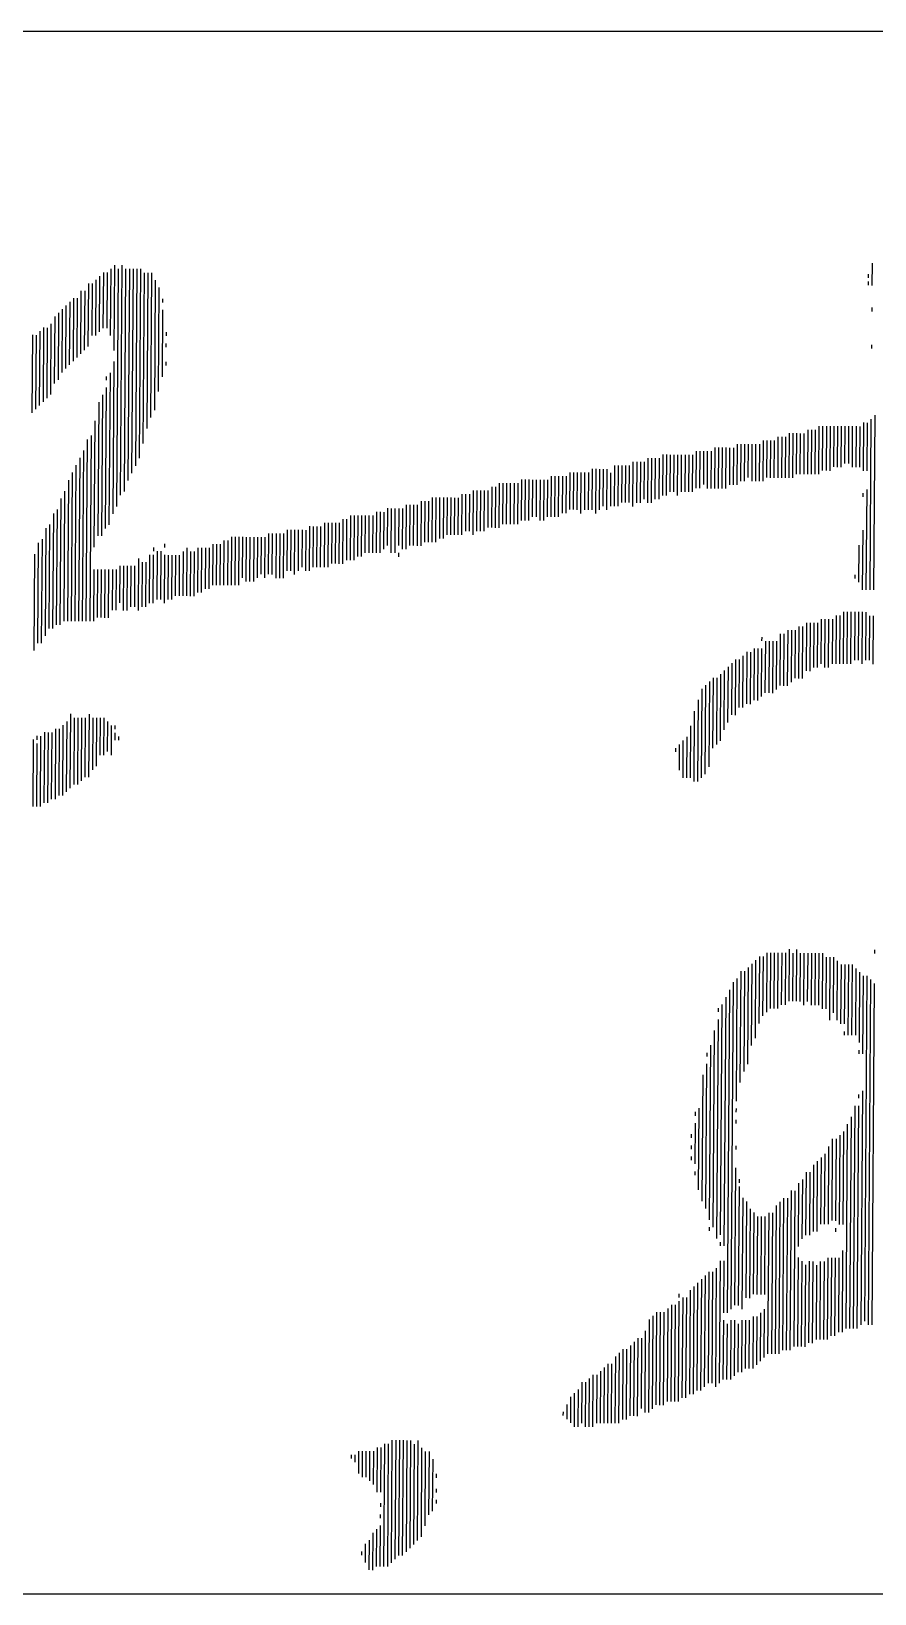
# Model space of a CAD drawing. Extents: x 1738711 to 2346805, y 1189731 to 2516152.
# Drawn here: x 2020571 to 2021056, y 1655109 to 1656009 of the extents above; entities that cross this region are included whole.
import ezdxf
from ezdxf.enums import TextEntityAlignment as Align

# ---------------------------------------------------------------- set-up
doc = ezdxf.new("R2010")
doc.units = 0
doc.header["$LTSCALE"] = 1000
doc.header["$MEASUREMENT"] = 0
doc.layers.add('TK', color=4, linetype='Continuous')
doc.layers.add('签名', color=2, linetype='Continuous')
doc.styles.add('宋体', font='SIMSUN.TTF', dxfattribs={"width": 0.75})

# ---------------------------------------------------------------- blocks, each defined once
blk = doc.blocks.new('hjashrtahreahe')
at = {"layer": 'TK', "color": 7}
for p, q in [((76600, 2800), (83100, 2800)), ((76600, 2200), (83100, 2200))]:
    blk.add_line(p, q, dxfattribs=at)
at = {"layer": 'TK', "style": '宋体', "width": 0.75}
for tag, height, p in [('项目负责人', 350, (6002.88, 57088.65)), ('专业负责人', 350, (6002.88, 56223.66)), ('设计人', 350, (6002.88, 55419.43)), ('版号1', 250, (77303.87, 22193.36)), ('时间1', 250, (82405.29, 22193.36)), ('版号2', 250, (77303.87, 21593.36)), ('时间2', 250, (82405.29, 21593.36)), ('版号3', 250, (77303.87, 20993.36)), ('时间3', 250, (82405.29, 20993.36)), ('建筑会签', 0.0001, (78977.88, 2403.16)), ('电气会签', 0.0001, (82127.88, 2403.16)), ('结构会签', 0.0001, (78977.88, 1803.16)), ('暖通会签', 0.0001, (82127.88, 1803.16)), ('给排水会签', 0.0001, (78977.88, 1249.52)), ('智能化会签', 0.0001, (82127.88, 1249.52))]:
    blk.add_attdef(tag, text='', height=height, dxfattribs=at).set_placement(p, align=Align.CENTER)
for tag, p in [('合作设计单位', (80815.88, 48985.89)), ('版号说明1', (79853.88, 22318.17)), ('版号说明2', (79853.88, 21718.17)), ('版号说明3', (79853.88, 21118.17)), ('浙江绿储科技有限公司', (80545.18, 16035.89)), ('百兆瓦级集中式熔盐储能关键', (80545.18, 14953.21)), ('设备研发及制造基地项目', (80545.18, 14603.3)), ('1#研发楼', (80545.18, 13635.89)), ('图名', (80545.18, 12435.89)), ('工程编号', (78977.88, 11460.89)), ('子项编号', (82127.88, 11460.89)), ('建筑', (78977.88, 10710.89)), ('图号', (82127.88, 10710.89)), ('施工图', (78977.88, 9960.89)), ('2023.03', (82127.88, 9960.89)), ('审定', (79352.88, 8460.89)), ('审核', (79352.88, 7710.89)), ('工程负责', (79352.88, 6960.89)), ('专业负责', (79352.88, 6210.89)), ('设计', (79352.88, 5460.89)), ('制图', (79352.88, 4710.89)), ('校对', (79352.88, 3960.89))]:
    blk.add_attdef(tag, text='', height=250, dxfattribs=at).set_placement(p, align=Align.MIDDLE_CENTER)
blk = doc.blocks.new('A$C579C72A4')
for p, q in [((739.87, 765.05), (739.64, 732.97)), ((742.02, 767.17), (741.79, 735.09)), ((744.16, 767.15), (743.93, 735.08)), ((746.32, 769.28), (746.04, 730.79)), ((748.47, 771.4), (748.12, 722.22)), ((750.59, 769.25), (749.61, 632.39)), ((752.75, 771.37), (751.79, 638.79)), ((754.87, 769.22), (753.95, 640.91)), ((757.01, 769.2), (756.13, 647.31)), ((759.15, 769.18), (758.3, 651.58)), ((761.28, 769.17), (760.47, 655.84)), ((763.42, 769.15), (762.64, 660.1)), ((765.55, 767), (764.84, 668.64)), ((767.68, 766.98), (767.04, 677.17)), ((769.82, 766.97), (769.22, 683.57)), ((1182.54, 766.13), (1182.52, 764)), ((1184.72, 772.53), (1184.63, 759.7)), ((729.12, 756.57), (728.86, 720.22)), ((731.26, 756.55), (731.01, 722.34)), ((733.42, 760.82), (733.16, 724.46)), ((735.56, 760.8), (735.35, 730.86)), ((737.72, 762.92), (737.49, 730.85)), ((771.93, 762.68), (771.39, 687.83)), ((774.04, 758.38), (773.61, 698.51)), ((1182.51, 761.86), (1182.49, 759.72)), ((720.5, 748.08), (720.24, 711.73)), ((722.66, 750.2), (722.39, 713.85)), ((724.81, 752.32), (724.55, 715.97)), ((726.95, 752.31), (726.7, 718.1)), ((776.13, 751.95), (776.11, 749.82)), ((714.04, 741.71), (713.76, 703.22)), ((716.19, 743.83), (715.92, 705.34)), ((718.35, 745.96), (718.09, 709.6)), ((776.08, 745.54), (775.81, 707.05)), ((1184.54, 746.87), (1184.52, 744.73)), ((701.13, 731.11), (700.81, 686.2)), ((703.27, 731.09), (702.96, 688.33)), ((705.43, 733.22), (705.12, 690.45)), ((707.58, 735.34), (707.27, 692.57)), ((709.72, 735.33), (709.43, 694.7)), ((711.87, 737.45), (711.58, 696.82)), ((778.13, 732.69), (778.11, 730.56)), ((778.08, 726.28), (778.07, 724.14)), ((1184.38, 725.49), (1184.37, 723.35)), ((748.07, 715.8), (747.44, 628.13)), ((778.01, 715.59), (777.99, 713.45)), ((743.73, 707.28), (743.72, 705.14)), ((745.88, 709.4), (745.25, 621.73)), ((741.52, 696.6), (740.93, 615.35)), ((743.68, 700.87), (743.1, 619.61)), ((739.35, 692.34), (738.79, 615.36)), ((1186.23, 684.85), (1185.51, 584.34)), ((737.13, 681.67), (736.61, 608.96)), ((1147.68, 676.57), (1147.49, 650.91)), ((1149.82, 676.55), (1149.63, 650.89)), ((1151.95, 676.54), (1151.77, 650.88)), ((1154.11, 678.66), (1153.91, 650.86)), ((1156.25, 678.65), (1156.06, 652.99)), ((1158.39, 678.63), (1158.2, 652.97)), ((1160.52, 678.62), (1160.34, 652.96)), ((1162.66, 678.6), (1162.49, 655.08)), ((1164.8, 678.58), (1164.63, 655.06)), ((1166.94, 678.57), (1166.77, 655.05)), ((1169.08, 678.55), (1168.92, 657.17)), ((1171.22, 678.54), (1171.06, 657.15)), ((1173.35, 678.52), (1173.18, 655)), ((1175.49, 678.51), (1175.32, 654.99)), ((1177.63, 678.49), (1177.46, 654.97)), ((1179.78, 680.62), (1179.58, 652.82)), ((1181.92, 680.6), (1181.72, 652.8)), ((1184.08, 682.72), (1183.37, 584.36)), ((732.78, 671.01), (732.02, 566.23)), ((734.93, 673.13), (734.16, 566.21)), ((1094.14, 666.26), (1093.97, 642.74)), ((1096.28, 666.25), (1096.11, 642.73)), ((1098.42, 666.23), (1098.25, 642.71)), ((1100.56, 666.22), (1100.39, 642.7)), ((1102.7, 666.2), (1102.54, 644.82)), ((1104.83, 666.19), (1104.68, 644.8)), ((1106.99, 668.31), (1106.82, 644.79)), ((1109.13, 668.29), (1108.97, 646.91)), ((1111.26, 668.28), (1111.11, 646.89)), ((1113.4, 668.26), (1113.26, 649.02)), ((1115.54, 668.25), (1115.39, 646.86)), ((1117.68, 668.23), (1117.53, 646.85)), ((1119.82, 668.22), (1119.66, 646.83)), ((1121.97, 670.34), (1121.8, 646.82)), ((1124.11, 670.32), (1123.96, 648.94)), ((1126.25, 670.31), (1126.09, 648.93)), ((1128.39, 670.29), (1128.23, 648.91)), ((1130.54, 672.42), (1130.37, 648.89)), ((1132.68, 672.4), (1132.51, 648.88)), ((1134.82, 672.39), (1134.65, 648.86)), ((1136.97, 674.51), (1136.79, 648.85)), ((1139.11, 674.49), (1138.92, 648.83)), ((1141.25, 674.48), (1141.08, 650.96)), ((1143.39, 674.46), (1143.22, 650.94)), ((1145.52, 674.45), (1145.35, 650.92)), ((728.42, 660.34), (727.75, 566.26)), ((730.59, 664.61), (729.88, 566.24)), ((1047.04, 658.05), (1046.85, 632.39)), ((1049.18, 658.03), (1049.01, 634.51)), ((1051.31, 658.02), (1051.14, 634.5)), ((1053.45, 658), (1053.3, 636.62)), ((1055.61, 660.13), (1055.42, 634.47)), ((1057.74, 660.11), (1057.56, 634.45)), ((1059.88, 660.09), (1059.71, 636.57)), ((1062.02, 660.08), (1061.85, 636.56)), ((1064.17, 662.2), (1064.01, 638.68)), ((1066.31, 662.19), (1066.14, 638.66)), ((1068.45, 662.17), (1068.3, 640.79)), ((1070.59, 662.16), (1070.44, 640.77)), ((1072.73, 662.14), (1072.56, 638.62)), ((1074.87, 662.13), (1074.71, 640.74)), ((1077, 662.11), (1076.85, 640.73)), ((1079.14, 662.09), (1078.99, 640.71)), ((1081.28, 662.08), (1081.13, 640.7)), ((1083.44, 664.2), (1083.28, 642.82)), ((1085.57, 664.19), (1085.42, 642.8)), ((1087.71, 664.17), (1087.57, 644.93)), ((1089.85, 664.16), (1089.7, 642.77)), ((1091.99, 664.14), (1091.83, 642.76)), ((724.09, 651.82), (723.47, 566.29)), ((726.25, 656.08), (725.61, 566.27)), ((999.93, 649.83), (999.76, 626.31)), ((1002.07, 649.82), (1001.9, 626.3)), ((1004.21, 649.8), (1004.04, 626.28)), ((1006.35, 649.79), (1006.19, 628.4)), ((1008.49, 649.77), (1008.33, 628.39)), ((1010.64, 651.9), (1010.48, 630.51)), ((1012.78, 651.88), (1012.62, 630.5)), ((1014.92, 651.86), (1014.76, 630.48)), ((1017.05, 651.85), (1016.88, 628.33)), ((1019.19, 651.83), (1019.04, 630.45)), ((1021.33, 651.82), (1021.18, 630.44)), ((1023.48, 653.94), (1023.32, 630.42)), ((1025.62, 653.93), (1025.44, 628.27)), ((1027.76, 653.91), (1027.59, 630.39)), ((1029.9, 653.9), (1029.75, 632.51)), ((1032.04, 653.88), (1031.87, 630.36)), ((1034.16, 651.73), (1034.02, 632.48)), ((1036.33, 655.99), (1036.16, 632.47)), ((1038.47, 655.97), (1038.3, 632.45)), ((1040.61, 655.96), (1040.45, 634.57)), ((1042.75, 655.94), (1042.59, 634.56)), ((1044.88, 655.93), (1044.73, 634.54)), ((719.73, 641.16), (719.19, 566.32)), ((721.92, 647.56), (721.33, 566.3)), ((948.53, 639.51), (948.37, 615.99)), ((950.67, 639.5), (950.52, 618.11)), ((952.81, 639.48), (952.66, 618.1)), ((954.97, 641.6), (954.78, 615.94)), ((957.1, 641.59), (956.93, 618.07)), ((959.24, 641.57), (959.07, 618.05)), ((961.38, 641.56), (961.21, 618.04)), ((963.52, 641.54), (963.36, 620.16)), ((965.67, 643.67), (965.5, 620.14)), ((967.81, 643.65), (967.64, 620.13)), ((969.96, 645.77), (969.78, 620.11)), ((972.1, 645.76), (971.93, 622.24)), ((974.24, 645.74), (974.07, 622.22)), ((976.38, 645.73), (976.21, 622.21)), ((978.52, 645.71), (978.35, 622.19)), ((980.66, 645.7), (980.49, 622.17)), ((982.81, 647.82), (982.64, 624.3)), ((984.95, 647.8), (984.78, 624.28)), ((987.09, 647.79), (986.92, 624.27)), ((989.22, 647.77), (989.07, 626.39)), ((991.36, 647.76), (991.21, 626.37)), ((993.5, 647.74), (993.33, 624.22)), ((995.64, 647.73), (995.47, 624.2)), ((997.78, 647.71), (997.62, 626.33)), ((1179.49, 639.99), (1179.48, 637.85)), ((1181.64, 642.11), (1181.23, 584.37)), ((715.38, 630.5), (714.9, 564.21)), ((717.56, 636.9), (717.04, 564.2)), ((905.71, 631.27), (905.55, 609.88)), ((907.84, 631.25), (907.66, 605.59)), ((909.98, 631.24), (909.8, 605.58)), ((912.12, 631.22), (911.97, 609.84)), ((914.26, 631.21), (914.09, 607.68)), ((916.41, 633.33), (916.23, 607.67)), ((918.55, 633.31), (918.38, 609.79)), ((920.69, 633.3), (920.52, 609.78)), ((922.83, 633.28), (922.66, 609.76)), ((924.98, 635.41), (924.8, 609.74)), ((927.12, 635.39), (926.95, 611.87)), ((929.26, 635.37), (929.09, 611.85)), ((931.41, 637.5), (931.23, 611.84)), ((933.55, 637.48), (933.37, 611.82)), ((935.69, 637.47), (935.52, 613.94)), ((937.83, 637.45), (937.66, 613.93)), ((939.97, 637.44), (939.81, 616.05)), ((942.1, 637.42), (941.95, 616.04)), ((944.24, 637.4), (944.09, 616.02)), ((946.38, 637.39), (946.23, 616.01)), ((711.04, 621.98), (710.61, 562.1)), ((713.22, 628.38), (712.75, 562.09)), ((869.29, 622.98), (869.11, 597.32)), ((871.43, 622.96), (871.25, 597.3)), ((873.57, 622.94), (873.4, 599.42)), ((875.71, 622.93), (875.54, 599.41)), ((877.85, 622.91), (877.68, 599.39)), ((880, 625.04), (879.81, 599.38)), ((882.14, 625.02), (881.97, 601.5)), ((884.29, 627.14), (884.11, 601.48)), ((886.43, 627.13), (886.25, 601.47)), ((888.57, 627.11), (888.4, 603.59)), ((890.71, 627.1), (890.54, 603.58)), ((892.85, 627.08), (892.69, 605.7)), ((894.98, 627.07), (894.83, 605.68)), ((897.12, 627.05), (896.97, 605.67)), ((899.28, 629.17), (899.11, 605.65)), ((901.41, 629.16), (901.24, 605.64)), ((903.55, 629.14), (903.4, 607.76)), ((706.7, 613.45), (706.27, 553.58)), ((708.89, 619.85), (708.44, 557.84)), ((811.48, 612.7), (811.3, 587.04)), ((813.62, 612.68), (813.43, 587.02)), ((815.77, 614.81), (815.57, 587.01)), ((817.91, 614.79), (817.71, 586.99)), ((820.05, 614.78), (819.85, 586.98)), ((822.19, 614.76), (822.02, 591.24)), ((824.33, 614.75), (824.14, 589.09)), ((826.46, 614.73), (826.28, 589.07)), ((828.6, 614.72), (828.42, 589.05)), ((830.74, 614.7), (830.57, 591.18)), ((832.88, 614.68), (832.73, 593.3)), ((835.02, 614.67), (834.85, 591.15)), ((837.17, 616.79), (837, 593.27)), ((839.31, 616.78), (839.14, 593.25)), ((841.45, 616.76), (841.26, 591.1)), ((843.59, 616.75), (843.4, 591.09)), ((845.72, 616.73), (845.54, 591.07)), ((847.88, 618.85), (847.71, 595.33)), ((850.02, 618.84), (849.85, 595.32)), ((852.16, 618.82), (851.97, 593.16)), ((854.29, 618.81), (854.12, 595.29)), ((856.43, 618.79), (856.28, 597.41)), ((858.57, 618.78), (858.4, 595.25)), ((860.72, 620.9), (860.54, 595.24)), ((862.86, 620.88), (862.69, 597.36)), ((865, 620.87), (864.83, 597.35)), ((867.14, 620.85), (866.97, 597.33)), ((1179.34, 618.6), (1179.09, 584.39)), ((702.36, 604.93), (701.96, 549.34)), ((704.55, 611.33), (704.13, 553.6)), ((768.65, 604.45), (768.45, 576.66)), ((770.79, 604.44), (770.59, 576.64)), ((770.82, 608.72), (770.81, 606.58)), ((772.94, 606.56), (772.74, 578.76)), ((775.08, 606.55), (774.88, 578.75)), ((777.21, 604.39), (777, 576.59)), ((777.25, 610.81), (777.24, 608.67)), ((779.34, 604.38), (779.16, 578.72)), ((781.48, 604.36), (781.3, 578.7)), ((783.62, 604.35), (783.45, 580.83)), ((785.76, 604.33), (785.59, 580.81)), ((787.91, 606.45), (787.73, 580.79)), ((790.07, 608.58), (789.87, 580.78)), ((792.19, 606.42), (792, 580.76)), ((794.33, 606.41), (794.14, 580.75)), ((796.48, 608.53), (796.3, 582.87)), ((798.62, 608.52), (798.43, 582.86)), ((800.76, 608.5), (800.59, 584.98)), ((802.9, 608.48), (802.73, 584.96)), ((805.05, 610.61), (804.88, 587.09)), ((807.19, 610.59), (807.02, 587.07)), ((809.33, 610.58), (809.16, 587.06)), ((911.94, 605.56), (911.92, 603.42)), ((1177.14, 610.07), (1176.98, 588.68)), ((736.51, 596.13), (736.3, 566.2)), ((738.65, 596.12), (738.45, 568.32)), ((740.79, 596.1), (740.59, 568.3)), ((742.93, 596.09), (742.73, 568.29)), ((745.07, 596.07), (744.87, 568.27)), ((747.21, 596.06), (747.04, 572.53)), ((749.35, 596.04), (749.18, 572.52)), ((751.5, 598.16), (751.34, 576.78)), ((753.64, 598.15), (753.45, 572.49)), ((755.78, 598.13), (755.59, 572.47)), ((757.91, 598.12), (757.74, 574.59)), ((760.05, 598.1), (759.88, 574.58)), ((762.22, 602.36), (762.01, 572.43)), ((764.34, 600.21), (764.16, 574.55)), ((766.48, 600.19), (766.3, 574.53)), ((1174.88, 592.97), (1174.86, 590.84)), ((1155.45, 567.45), (1155.26, 541.79)), ((1157.58, 567.44), (1157.38, 539.64)), ((1159.72, 567.42), (1159.52, 539.62)), ((1161.86, 567.41), (1161.68, 541.75)), ((1164.01, 569.53), (1163.81, 541.73)), ((1166.15, 569.51), (1165.95, 541.72)), ((1168.31, 571.64), (1168.09, 541.7)), ((1170.44, 571.62), (1170.23, 541.68)), ((1172.58, 571.61), (1172.37, 541.67)), ((1174.72, 571.59), (1174.52, 543.79)), ((1176.86, 571.57), (1176.66, 543.78)), ((1179, 571.56), (1178.78, 541.62)), ((1181.14, 571.54), (1180.94, 543.75)), ((1183.26, 569.39), (1183.07, 543.73)), ((1185.4, 569.37), (1185.2, 541.58)), ((1131.86, 559.07), (1131.65, 529.13)), ((1134, 559.05), (1133.78, 529.12)), ((1136.15, 561.18), (1135.92, 529.1)), ((1138.29, 561.16), (1138.08, 531.22)), ((1140.43, 561.15), (1140.23, 533.35)), ((1142.58, 563.27), (1142.37, 533.33)), ((1144.72, 563.25), (1144.51, 533.32)), ((1146.88, 565.38), (1146.68, 537.58)), ((1149.02, 565.36), (1148.81, 537.56)), ((1151.15, 565.34), (1150.97, 539.68)), ((1153.29, 565.33), (1153.11, 539.67)), ((1116.83, 550.62), (1116.62, 520.69)), ((1118.97, 550.61), (1118.75, 520.67)), ((1121.11, 550.59), (1120.91, 522.79)), ((1121.16, 557.01), (1121.14, 554.87)), ((1123.28, 554.85), (1123.06, 524.92)), ((1125.42, 554.84), (1125.2, 524.9)), ((1127.55, 554.82), (1127.34, 524.89)), ((1129.69, 554.81), (1129.49, 527.01)), ((1101.79, 540.04), (1101.56, 507.96)), ((1103.94, 542.16), (1103.72, 512.23)), ((1106.09, 544.28), (1105.86, 512.21)), ((1108.23, 544.27), (1108.03, 516.47)), ((1110.39, 546.39), (1110.17, 516.46)), ((1112.54, 548.52), (1112.32, 518.58)), ((1114.68, 548.5), (1114.46, 518.56)), ((1091.03, 531.56), (1090.68, 482.38)), ((1093.19, 533.69), (1092.89, 493.06)), ((1095.33, 533.67), (1095.05, 495.18)), ((1097.48, 535.79), (1097.2, 497.3)), ((1099.63, 537.92), (1099.39, 503.7)), ((1086.73, 527.32), (1086.36, 476)), ((1088.88, 529.44), (1088.51, 478.12)), ((1082.36, 514.52), (1082.06, 473.89)), ((1084.54, 520.92), (1084.2, 473.87)), ((714.47, 504.34), (714.18, 463.71)), ((716.61, 504.32), (716.33, 465.83)), ((718.76, 506.45), (718.47, 465.82)), ((720.91, 508.57), (720.62, 467.94)), ((723.08, 512.83), (722.78, 470.06)), ((725.21, 510.68), (724.93, 472.19)), ((727.35, 510.66), (727.07, 472.17)), ((729.48, 510.64), (729.22, 474.29)), ((731.62, 510.63), (731.38, 476.42)), ((733.78, 512.75), (733.51, 476.4)), ((735.9, 510.6), (735.68, 480.66)), ((738.04, 510.58), (737.84, 482.78)), ((740.18, 510.57), (740.02, 489.18)), ((742.31, 510.55), (742.16, 489.17)), ((744.44, 508.4), (744.31, 491.29)), ((746.56, 506.24), (746.44, 489.14)), ((748.7, 506.23), (748.68, 504.09)), ((1080.16, 505.98), (1079.94, 476.04)), ((701.59, 498.02), (701.32, 459.52)), ((703.72, 495.86), (703.45, 459.51)), ((703.75, 500.14), (703.73, 498)), ((705.88, 500.12), (705.59, 459.49)), ((708.04, 502.25), (707.75, 461.62)), ((710.18, 502.23), (709.88, 461.6)), ((712.32, 502.21), (712.04, 463.72)), ((748.67, 501.95), (748.64, 497.68)), ((750.79, 499.8), (750.77, 497.66)), ((1073.66, 495.33), (1073.56, 480.37)), ((1075.82, 497.46), (1075.66, 476.07)), ((1077.97, 499.58), (1077.8, 476.06)), ((1071.51, 493.21), (1071.5, 491.07)), ((1117.68, 370.99), (1117.35, 326.08)), ((1119.83, 373.11), (1119.55, 334.62)), ((1121.97, 373.09), (1121.72, 338.88)), ((1124.12, 375.22), (1123.88, 341)), ((1126.26, 375.2), (1126.03, 343.13)), ((1128.4, 375.19), (1128.17, 343.11)), ((1130.54, 375.17), (1130.31, 343.1)), ((1132.68, 375.16), (1132.46, 345.22)), ((1134.81, 375.14), (1134.6, 345.2)), ((1136.97, 377.26), (1136.75, 347.33)), ((1139.09, 375.11), (1138.89, 347.31)), ((1141.24, 377.23), (1141.03, 347.3)), ((1143.37, 375.08), (1143.17, 347.28)), ((1145.51, 375.06), (1145.29, 345.13)), ((1147.64, 375.05), (1147.44, 347.25)), ((1149.78, 375.03), (1149.57, 345.1)), ((1151.92, 375.02), (1151.7, 345.08)), ((1154.06, 375), (1153.84, 345.06)), ((1156.2, 374.99), (1155.97, 342.91)), ((1158.32, 372.83), (1158.1, 342.9)), ((1160.46, 372.82), (1160.2, 336.46)), ((1162.6, 372.8), (1162.37, 340.73)), ((1164.72, 370.65), (1164.47, 336.43)), ((1186.15, 376.91), (1186.13, 374.77)), ((1106.91, 360.37), (1106.4, 289.81)), ((1109.08, 364.63), (1108.61, 300.48)), ((1111.21, 364.62), (1110.8, 306.88)), ((1113.37, 366.74), (1112.97, 311.14)), ((1115.52, 368.86), (1115.18, 321.82)), ((1166.84, 368.49), (1166.6, 334.28)), ((1168.98, 368.48), (1168.73, 334.26)), ((1171.12, 368.46), (1170.83, 327.83)), ((1173.26, 368.45), (1172.96, 327.82)), ((1175.38, 366.29), (1175.1, 327.8)), ((1177.5, 364.14), (1177.21, 323.51)), ((1179.63, 361.99), (1179.3, 317.08)), ((1181.76, 361.97), (1180.33, 163.1)), ((1102.58, 353.99), (1101.24, 167.95)), ((1104.75, 358.25), (1103.4, 170.07)), ((1183.89, 359.82), (1182.45, 160.95)), ((1186.01, 357.66), (1184.59, 160.94)), ((1096.09, 343.34), (1096.08, 341.2)), ((1098.25, 345.47), (1097.29, 212.89)), ((1100.42, 349.73), (1099.38, 206.46)), ((1096.05, 336.93), (1095.14, 210.76)), ((1093.86, 330.53), (1093.04, 217.2)), ((1168.7, 329.99), (1168.69, 327.85)), ((1089.49, 317.73), (1089.48, 315.59)), ((1091.66, 321.99), (1090.94, 221.49)), ((1177.18, 319.23), (1177.16, 317.1)), ((1089.45, 311.31), (1088.85, 227.92)), ((1087.26, 304.91), (1086.74, 232.21)), ((1177, 293.57), (1176.98, 291.44)), ((1179.15, 295.7), (1178.18, 160.98)), ((1082.83, 283.56), (1082.82, 281.42)), ((1084.98, 285.68), (1084.65, 238.64)), ((1106.32, 279.11), (1106.31, 276.98)), ((1106.37, 285.53), (1106.35, 283.39)), ((1172.63, 280.78), (1171.75, 158.89)), ((1174.81, 287.18), (1173.89, 158.87)), ((1176.95, 287.16), (1176.02, 158.86)), ((1080.6, 270.75), (1080.58, 268.61)), ((1082.78, 277.15), (1082.62, 253.62)), ((1166.13, 270.13), (1165.76, 218.81)), ((1168.29, 272.25), (1167.9, 218.79)), ((1170.46, 276.51), (1169.61, 158.91)), ((1080.55, 264.33), (1080.54, 262.19)), ((1106.21, 264.15), (1106.2, 262.01)), ((1159.67, 263.76), (1159.35, 218.86)), ((1161.84, 268.02), (1161.5, 220.98)), ((1163.98, 268.01), (1163.64, 220.96)), ((1080.51, 257.92), (1080.49, 255.78)), ((1151.04, 253.13), (1150.76, 214.64)), ((1153.2, 255.25), (1152.9, 214.63)), ((1155.35, 257.38), (1155.07, 218.89)), ((1157.5, 259.5), (1157.21, 218.87)), ((1082.58, 249.35), (1082.57, 247.21)), ((1106.12, 251.32), (1105.55, 172.2)), ((1108.21, 244.89), (1108.2, 242.75)), ((1144.57, 244.62), (1144.32, 210.41)), ((1146.73, 248.89), (1146.47, 212.53)), ((1148.87, 248.87), (1148.61, 212.52)), ((1108.18, 240.61), (1107.69, 172.18)), ((1110.27, 234.18), (1109.81, 170.03)), ((1133.8, 234.01), (1133.17, 146.34)), ((1138.1, 238.26), (1137.44, 146.31)), ((1140.24, 238.24), (1139.6, 148.43)), ((1142.41, 242.5), (1142.15, 206.15)), ((1112.4, 232.03), (1112, 176.43)), ((1114.51, 227.73), (1114.14, 176.41)), ((1116.63, 225.58), (1116.29, 178.54)), ((1125.18, 225.52), (1124.6, 144.26)), ((1127.32, 225.5), (1126.73, 144.25)), ((1129.49, 229.76), (1128.87, 144.23)), ((1131.64, 231.89), (1131.01, 144.21)), ((1135.94, 233.99), (1135.3, 146.32)), ((1090.91, 217.21), (1090.89, 215.07)), ((1118.75, 223.43), (1118.43, 178.52)), ((1120.89, 223.41), (1120.57, 178.5)), ((1123.03, 223.39), (1122.7, 178.49)), ((1163.61, 216.69), (1163.59, 214.55)), ((1097.26, 208.61), (1097.24, 206.47)), ((1142.1, 199.73), (1141.73, 148.41)), ((1159.21, 199.61), (1158.87, 152.57)), ((1161.35, 199.6), (1161.03, 154.69)), ((1163.49, 199.58), (1163.16, 154.67)), ((1165.63, 199.56), (1165.32, 156.8)), ((1167.79, 203.83), (1167.46, 156.78)), ((1088.57, 189.43), (1088.11, 125.28)), ((1090.72, 191.55), (1090.26, 127.4)), ((1092.86, 191.54), (1092.4, 127.38)), ((1095.01, 193.66), (1094.52, 125.23)), ((1097.18, 197.92), (1096.67, 127.35)), ((1099.32, 197.9), (1099.11, 167.97)), ((1144.23, 197.58), (1143.87, 148.4)), ((1146.35, 195.43), (1146.01, 148.38)), ((1148.5, 197.55), (1148.16, 150.51)), ((1150.64, 197.53), (1150.3, 150.49)), ((1152.76, 195.38), (1152.46, 152.61)), ((1154.92, 197.5), (1154.59, 152.6)), ((1157.06, 197.49), (1156.73, 152.58)), ((1079.95, 180.94), (1079.52, 121.06)), ((1082.11, 183.06), (1081.66, 121.05)), ((1084.26, 185.18), (1083.81, 123.17)), ((1086.41, 187.3), (1085.95, 123.15)), ((1069.2, 172.46), (1068.8, 116.86)), ((1071.34, 172.44), (1070.94, 116.85)), ((1073.49, 174.57), (1073.08, 116.83)), ((1073.52, 178.84), (1073.51, 176.71)), ((1075.65, 176.69), (1075.23, 118.95)), ((1077.78, 176.67), (1077.37, 118.94)), ((1056.31, 164), (1055.92, 110.54)), ((1058.46, 166.12), (1058.08, 112.66)), ((1060.62, 168.24), (1060.23, 114.79)), ((1062.75, 168.23), (1062.37, 114.77)), ((1064.89, 168.21), (1064.51, 114.76)), ((1067.05, 170.34), (1066.66, 116.88)), ((1099.07, 163.69), (1098.83, 129.48)), ((1103.35, 163.66), (1103.1, 129.45)), ((1105.49, 163.64), (1105.26, 131.57)), ((1109.77, 163.61), (1109.55, 133.68)), ((1111.9, 163.6), (1111.7, 135.8)), ((1114.04, 163.58), (1113.84, 135.78)), ((1116.2, 165.71), (1115.98, 135.77)), ((1118.34, 165.69), (1118.14, 137.89)), ((1120.49, 167.81), (1120.29, 140.01)), ((1122.64, 169.94), (1122.44, 142.14)), ((1049.82, 153.35), (1049.49, 108.45)), ((1051.95, 153.34), (1051.66, 112.71)), ((1054.12, 157.6), (1053.78, 110.56)), ((1101.2, 161.54), (1100.97, 129.46)), ((1107.61, 161.49), (1107.41, 133.69)), ((1039.06, 144.88), (1038.77, 104.25)), ((1041.22, 147), (1040.92, 106.37)), ((1043.35, 146.98), (1043.06, 106.36)), ((1045.51, 149.11), (1045.22, 108.48)), ((1047.66, 151.23), (1047.35, 108.46)), ((1030.45, 136.39), (1030.22, 104.31)), ((1032.6, 138.51), (1032.35, 104.29)), ((1034.74, 138.49), (1034.49, 104.28)), ((1036.91, 142.75), (1036.63, 104.26)), ((1017.56, 127.92), (1017.39, 104.4)), ((1019.69, 127.91), (1019.51, 102.25)), ((1021.85, 130.03), (1021.65, 102.23)), ((1024, 132.15), (1023.79, 102.22)), ((1026.14, 132.14), (1025.94, 104.34)), ((1028.29, 134.26), (1028.08, 104.33)), ((1011.08, 119.42), (1010.97, 104.45)), ((1013.23, 121.54), (1013.09, 102.29)), ((1015.39, 123.66), (1015.23, 102.28)), ((1006.74, 110.89), (1006.73, 108.76)), ((1008.91, 115.16), (1008.85, 106.6)), ((899.67, 90.28), (899.48, 64.62)), ((901.81, 90.27), (901.62, 64.61)), ((903.96, 92.39), (903.45, 21.82)), ((906.1, 92.37), (905.59, 21.81)), ((908.25, 94.5), (907.75, 23.93)), ((910.39, 94.48), (909.9, 26.05)), ((912.53, 94.47), (912.05, 28.18)), ((914.67, 94.45), (914.19, 28.16)), ((916.81, 94.43), (916.34, 30.28)), ((918.95, 94.42), (918.5, 32.41)), ((921.07, 92.27), (920.65, 34.53)), ((923.22, 94.39), (922.81, 36.65)), ((925.33, 90.1), (924.96, 38.78)), ((884.67, 86.11), (884.65, 83.97)), ((886.81, 86.1), (886.78, 81.82)), ((888.96, 88.22), (888.87, 75.39)), ((891.1, 88.2), (890.99, 73.24)), ((893.24, 88.19), (893.13, 73.22)), ((895.38, 88.17), (895.25, 71.07)), ((897.52, 88.16), (897.38, 68.91)), ((927.45, 87.94), (927.14, 45.18)), ((929.59, 87.93), (929.33, 51.58)), ((931.7, 83.64), (931.48, 53.7)), ((933.78, 75.07), (933.76, 72.93)), ((933.71, 66.51), (933.7, 64.37)), ((901.58, 58.19), (901.56, 56.05)), ((933.67, 60.1), (933.65, 57.96)), ((901.48, 45.36), (901.31, 21.84)), ((901.53, 51.78), (901.52, 49.64)), ((895.01, 36.85), (894.88, 19.75)), ((897.18, 41.11), (897.02, 19.73)), ((899.33, 43.24), (899.18, 21.85)), ((890.68, 30.47), (890.67, 28.33)), ((892.85, 34.73), (892.78, 24.04))]:
    blk.add_line(p, q)
blk = doc.blocks.new('harehraehr')
at = {"layer": '签名'}
blk.add_blockref('A$C579C72A4', (2019870.04, 1952403), dxfattribs=at)

msp = doc.modelspace()

# ---------------------------------------------------------------- block references
at = {"xscale": 1.5, "yscale": 1.5, "zscale": 1.5}
msp.add_blockref('hjashrtahreahe', (1897833.1, 1651809.07), dxfattribs=at)
msp.add_blockref('harehraehr', (0, -297300))

doc.saveas('drawing.dxf')
